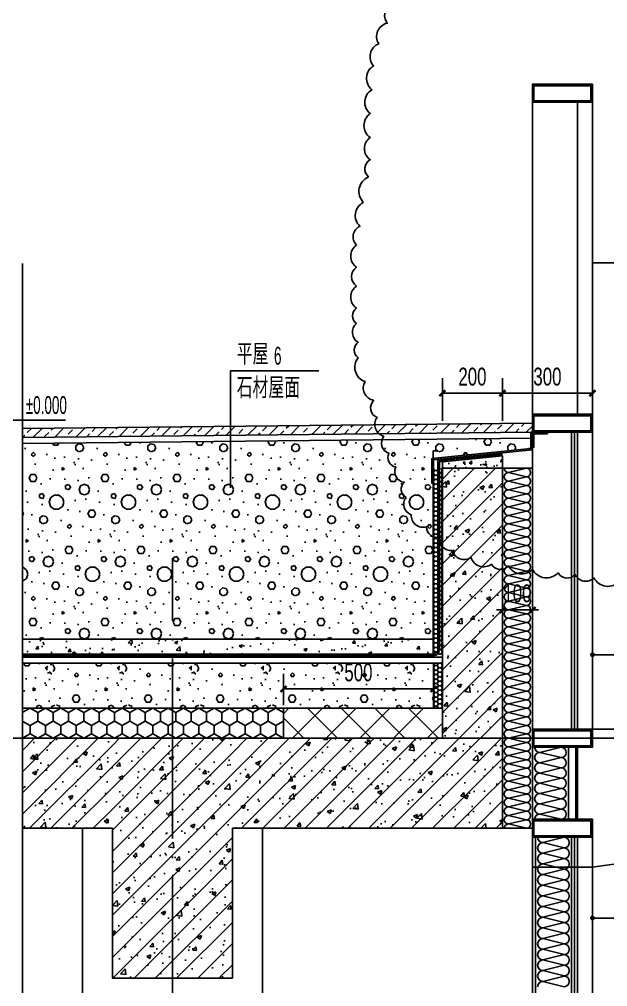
# Model space of a CAD drawing. Extents: x 57342 to 87103, y 19822 to 43940.
# Drawn here: x 83312 to 85273, y 28654 to 31878 of the extents above; entities that cross this region are included whole.
import ezdxf

# ---------------------------------------------------------------- set-up
doc = ezdxf.new("R2010")
doc.units = 0
doc.header["$LTSCALE"] = 1000
doc.header["$MEASUREMENT"] = 0
doc.linetypes.add('DOTE', pattern=[2.42, 2, -0.2, 0.02, -0.2])
for name, color, linetype in [('01-标注_尺寸', 124, 'Continuous'), ('01-标注_标高', 200, 'Continuous'), ('01-标注_符号', 200, 'Continuous'), ('02-TEXT_标注', 130, 'Continuous'), ('05-填充_天正', 26, 'Continuous'), ('A-C_窗', 140, 'Continuous'), ('A-D-玻璃剖线', 130, 'Continuous'), ('A-D_龙骨', 152, 'Continuous'), ('A-O_屋面', 201, 'Continuous'), ('A-O_防水层', 222, 'Continuous'), ('A-SUR_保温', 222, 'Continuous'), ('A-SUR_面层', 191, 'Continuous'), ('A-TECH_结构', 21, 'Continuous'), ('A-金属背板', 30, 'Continuous'), ('A_AXIS-轴线', 36, 'DOTE'), ('A_STR-砼墙', 51, 'Continuous'), ('A_STR-砼柱', 51, 'Continuous'), ('D_铝板', 181, 'Continuous')]:
    doc.layers.add(name, color=color, linetype=linetype)
doc.layers.add('04-不打印_辅助线', color=165, linetype='Continuous', plot=False)
doc.layers.add('DIM_MODI', color=6, linetype='Continuous', plot=False)
doc.styles.add('_TCH_DIM', font='ros.shx', dxfattribs={"width": 0.8, "bigfont": 'jd.shx'})
doc.styles.add('_TCH_DIM_T3', font='ros.shx', dxfattribs={"width": 0.705882, "bigfont": 'jd.shx'})
doc.dimstyles.new('_TCH_ARCH&&20', dxfattribs={"dimtxt": 59.5, "dimasz": 20, "dimexe": 50, "dimexo": 60, "dimgap": 25.25, "dimtad": 1, "dimdec": 0, "dimzin": 0, "dimdsep": 46, "dimtxsty": '_TCH_DIM_T3', "dimblk": 'ARCHTICK', "dimcen": 0.09, "dimclrt": 7, "dimazin": 2, "dimtfac": 1, "dimtdec": 0, "dimtix": 1, "dimtmove": 2, "dimatfit": 3, "dimfxl": 0, "dimtolj": 1, "dimtzin": 0, "dimarcsym": 0})
pattern_1 = [(45, (0, 0), (-35.35534, 35.35534), []), (50, (0, 0), (143.45204, -12.55043), [15, -165]), (355, (0, 0), (-27.75027, 150.43843), [12, -132]), (100.4514, (11.95, -1.05), (115.70188, 137.8879), [12.74804, -140.22842]), (46.1842, (0, 40), (213.4482, -33.1038), [22.5, -247.5]), (96.6356, (17.79, 37.24), (186.93254, 194.82357), [19.12206, -210.3426]), (351.1842, (0, 40), (186.9324, 194.8237), [18, -198]), (21, (20, 30), (119.38141, -80.52378), [15, -165]), (326, (20, 30), (48.66307, 145.03), [12, -132]), (71.4514, (29.95, 23.29), (168.04453, 64.5061), [12.74804, -140.22842]), (37.5, (0, 0), (2.43197, 66.57877), [0, -130.4, 0, -134, 0, -132.5]), (7.5, (0, 0), (52.61391, 78.88234), [0, -76.4, 0, -127.4, 0, -50.5]), (327.5, (-44.6, 0), (106.764487, -4.510974), [0, -50, 0, -156, 0, -207]), (317.5, (-64.6, 0), (116.63723, 20.021), [0, -65, 0, -103.6, 0, -147])]

# ---------------------------------------------------------------- blocks, each defined once
blk = doc.blocks.new('kyuhtr')
for points in [[(0, -30), (200, -30), (200, 30), (0, 30)], [(5, -25), (195, -25), (195, 25), (5, 25)]]:
    blk.add_lwpolyline(points, close=True)
blk = doc.blocks.new('$LinePat$聚苯板')
at = {"color": 0}
for p, q in [((14.8, -8.6), (0, 0)), ((29.7, 0), (14.8, -8.6)), ((14.8, -8.6), (14.8, -25.7)), ((14.8, -25.7), (0, -34.3)), ((0, -34.3), (0, -51.4)), ((29.7, -34.3), (14.8, -25.7)), ((0, -51.4), (14.8, -60)), ((14.8, -60), (29.7, -51.4))]:
    blk.add_line(p, q, dxfattribs=at)
blk = doc.blocks.new('*U41')
at = {"layer": 'A-SUR_保温', "color": 26}
blk.add_lwpolyline([(0, 0), (30, 0), (30, 150), (0, 150), (0, 0)], dxfattribs=at)
at = {"layer": 'A-SUR_保温', "color": 26, "xscale": -0.505156626798275, "yscale": 0.5, "zscale": 0.5, "rotation": 269.9999988198052}
for p in [(30, 135), (30, 120), (30, 105), (30, 90), (30, 75), (30, 60), (30, 45), (30, 30), (30, 15), (30, 0)]:
    blk.add_blockref('$LinePat$聚苯板', p, dxfattribs=at)
blk = doc.blocks.new('$LinePat$岩棉板')
at = {"color": 0}
for p, q in [((0, -17), (12, -67)), ((12, -67), (24, -17))]:
    blk.add_line(p, q, dxfattribs=at)
for centre, start, end in [((12, -17), 0, 180), ((0, -67), 270, 0), ((24, -67), 180, 270)]:
    blk.add_arc(centre, 12, start, end, dxfattribs=at)
at = {"layer": 'Defpoints'}
blk.add_point((0, 0.1), dxfattribs=at)
at = {"layer": 'Defpoints', "color": 0}
blk.add_point((24, -84), dxfattribs=at)
blk = doc.blocks.new('*U26')
blk.add_lwpolyline([(0, 100), (1200, 100), (1200, 0), (0, 0)], close=True)
at = {"color": 8, "xscale": -1.190476189568822, "yscale": 1.188379012465143, "zscale": 1.188379012465143}
for p in [(28.6, 100), (57.1, 100), (85.7, 100), (114.3, 100), (142.9, 100), (171.4, 100), (200, 100), (228.6, 100), (257.1, 100), (285.7, 100), (314.3, 100), (342.9, 100), (371.4, 100), (400, 100), (428.6, 100), (457.1, 100), (485.7, 100), (514.3, 100), (542.9, 100), (571.4, 100), (600, 100), (628.6, 100), (657.1, 100), (685.7, 100), (714.3, 100), (742.9, 100), (771.4, 100), (800, 100), (828.6, 100), (857.1, 100), (885.7, 100), (914.3, 100), (942.9, 100), (971.4, 100), (1000, 100), (1028.6, 100), (1057.1, 100), (1085.7, 100), (1114.3, 100), (1142.9, 100), (1171.4, 100), (1200, 100)]:
    blk.add_blockref('$LinePat$岩棉板', p, dxfattribs=at)
blk = doc.blocks.new('_ArchTick')
at = {"color": 0, "linetype": 'ByBlock', "const_width": 0.4}
blk.add_lwpolyline([(-0.5, -0.5), (0.5, 0.5)], dxfattribs=at)
blk = doc.blocks.new('*D181')
at = {"layer": '01-标注_尺寸', "color": 0, "lineweight": -2, "transparency": 16777216}
for p, q in [((84722.2, 30539.9), (84722.2, 30681.7)), ((84922.2, 30539.9), (84922.2, 30681.7)), ((84722.2, 30631.7), (84922.2, 30631.7))]:
    blk.add_line(p, q, dxfattribs=at)
at = {"layer": 'Defpoints', "color": 0, "transparency": 16777216}
for p in [(84922.2, 30631.7), (84722.2, 30479.9), (84922.2, 30479.9)]:
    blk.add_point(p, dxfattribs=at)
at = {"layer": '01-标注_尺寸', "color": 0, "lineweight": -2, "transparency": 16777216, "xscale": 20, "yscale": 20, "zscale": 20, "rotation": 180}
blk.add_blockref('_ArchTick', (84722.2, 30631.7), dxfattribs=at)
at = {"layer": '01-标注_尺寸', "color": 0, "lineweight": -2, "transparency": 16777216, "xscale": 20, "yscale": 20, "zscale": 20}
blk.add_blockref('_ArchTick', (84922.2, 30631.7), dxfattribs=at)
at = {"layer": '01-标注_尺寸', "color": 7, "transparency": 16777216, "insert": (84822.2, 30686.7), "char_height": 59.5, "attachment_point": 5, "style": '_TCH_DIM_T3'}
blk.add_mtext('\\A1;200', dxfattribs=at)
blk = doc.blocks.new('*D182')
at = {"layer": '01-标注_尺寸', "color": 0, "lineweight": -2, "transparency": 16777216}
for p, q in [((84922.2, 30539.9), (84922.2, 30681.7)), ((85222.2, 30539.9), (85222.2, 30681.7)), ((84922.2, 30631.7), (85222.2, 30631.7))]:
    blk.add_line(p, q, dxfattribs=at)
at = {"layer": 'Defpoints', "color": 0, "transparency": 16777216}
for p in [(85222.2, 30631.7), (84922.2, 30479.9), (85222.2, 30479.9)]:
    blk.add_point(p, dxfattribs=at)
at = {"layer": '01-标注_尺寸', "color": 0, "lineweight": -2, "transparency": 16777216, "xscale": 20, "yscale": 20, "zscale": 20, "rotation": 180}
blk.add_blockref('_ArchTick', (84922.2, 30631.7), dxfattribs=at)
at = {"layer": '01-标注_尺寸', "color": 0, "lineweight": -2, "transparency": 16777216, "xscale": 20, "yscale": 20, "zscale": 20}
blk.add_blockref('_ArchTick', (85222.2, 30631.7), dxfattribs=at)
at = {"layer": '01-标注_尺寸', "color": 7, "transparency": 16777216, "insert": (85072.2, 30686.7), "char_height": 59.5, "attachment_point": 5, "style": '_TCH_DIM_T3'}
blk.add_mtext('\\A1;300', dxfattribs=at)
blk = doc.blocks.new('$LinePat$防水层2')
at = {"color": 0}
blk.add_line((0, 0), (600, 0), dxfattribs=at)
blk.add_solid([(150, 0), (450, 0), (150, -100), (450, -100)], dxfattribs=at)
blk = doc.blocks.new('*D244')
at = {"layer": '01-标注_尺寸', "color": 0, "lineweight": -2, "transparency": 16777216}
for p, q in [((84192.2, 29591.6), (84192.2, 29695.9)), ((84692.2, 29591.6), (84692.2, 29695.9)), ((84192.2, 29645.9), (84692.2, 29645.9))]:
    blk.add_line(p, q, dxfattribs=at)
at = {"layer": 'Defpoints', "color": 0, "transparency": 16777216}
for p in [(84692.2, 29645.9), (84192.2, 29531.6), (84692.2, 29531.6)]:
    blk.add_point(p, dxfattribs=at)
at = {"layer": '01-标注_尺寸', "color": 0, "lineweight": -2, "transparency": 16777216, "xscale": 20, "yscale": 20, "zscale": 20}
for p, rotation in [((84192.2, 29645.9), 180.000847600343), ((84692.2, 29645.9), 0.0008476003429684979)]:
    blk.add_blockref('_ArchTick', p, dxfattribs=dict(at, rotation=rotation))
at = {"layer": '01-标注_尺寸', "color": 7, "transparency": 16777216, "insert": (84442.2, 29700.9), "char_height": 59.5, "attachment_point": 5, "rotation": 0.0008, "style": '_TCH_DIM_T3'}
blk.add_mtext('\\A1;500', dxfattribs=at)
blk = doc.blocks.new('*D250')
at = {"layer": '01-标注_尺寸', "color": 0, "lineweight": -2, "transparency": 16777216}
for p, q in [((84922.2, 29841.6), (84922.2, 29959.3)), ((85022.2, 29841.6), (85022.2, 29959.3)), ((84922.2, 29909.3), (84902.2, 29909.3)), ((84922.2, 29909.3), (85022.2, 29909.3)), ((85022.2, 29909.3), (85042.2, 29909.3))]:
    blk.add_line(p, q, dxfattribs=at)
at = {"layer": 'Defpoints', "color": 0, "transparency": 16777216}
for p in [(85022.2, 29909.3), (84922.2, 29781.6), (85022.2, 29781.6)]:
    blk.add_point(p, dxfattribs=at)
at = {"layer": '01-标注_尺寸', "color": 0, "lineweight": -2, "transparency": 16777216, "xscale": 20, "yscale": 20, "zscale": 20}
blk.add_blockref('_ArchTick', (84922.2, 29909.3), dxfattribs=at)
at = {"layer": '01-标注_尺寸', "color": 0, "lineweight": -2, "transparency": 16777216, "xscale": 20, "yscale": 20, "zscale": 20, "rotation": 180}
blk.add_blockref('_ArchTick', (85022.2, 29909.3), dxfattribs=at)
at = {"layer": '01-标注_尺寸', "color": 7, "transparency": 16777216, "insert": (84972.2, 29964.3), "char_height": 59.5, "attachment_point": 5, "style": '_TCH_DIM_T3'}
blk.add_mtext('\\A1;100', dxfattribs=at)

msp = doc.modelspace()

# ---------------------------------------------------------------- hatches: boundary and pattern name
h = msp.add_hatch(color=8)
h.dxf.hatch_style = 1
h.paths.add_polyline_path([(84692, 30331.6), (84692, 30409.6), (85022.2, 30442.6), (85022.2, 30501.6), (85017.2, 30501.6), (85017.2, 30447.1), (84687, 30414.1), (84687, 30331.6)])
at = {"transparency": 33554641}
h = msp.add_hatch(dxfattribs=at)
h.set_pattern_fill('ANSI37', color=26, scale=50)
h.set_pattern_definition([(45, (75429.57, 12381.57), (-56.1266, 56.1266), []), (135, (75429.57, 12381.57), (-56.1266, -56.1266), [])])
h.paths.add_polyline_path([(84722.2, 29481.6), (84192.2, 29481.6), (84192.2, 29581.6), (84722.2, 29581.6)])
at = {"layer": '05-填充_天正'}
h = msp.add_hatch(dxfattribs=at)
h.set_pattern_fill('天然石材', color=256, scale=10)
h.set_pattern_definition([(45, (0, 17.95), (-35.355353, 35.355353), []), (45, (17.387, 0), (-35.355353, 35.355353), [19.73685, -11.2782])])
h.paths.add_polyline_path([(83222.2, 30466.6), (82172.2, 30466.6), (82172.2, 30436.6), (83222.2, 30436.6)])
h.paths.add_polyline_path([(85022.2, 30501.6), (85022.2, 30531.6), (83322.2, 30514.6), (83322.2, 30484.6)])
h = msp.add_hatch(dxfattribs=at)
h.set_pattern_fill('钢筋混凝土', color=256, scale=20, style=0)
h.set_pattern_definition(pattern_1)
h.paths.add_polyline_path([(84722.2, 30381.6), (84722.2, 29481.6), (84922.2, 29181.6), (84922.2, 30381.6)])
h = msp.add_hatch(dxfattribs=at)
h.set_pattern_fill('钢筋混凝土', color=256, scale=20, style=0)
h.set_pattern_definition(pattern_1)
h.paths.add_polyline_path([(83622.2, 29181.6), (83622.2, 29481.6), (83322.2, 29481.6), (83322.2, 29181.6)])
h = msp.add_hatch(dxfattribs=at)
h.set_pattern_fill('钢筋混凝土', color=256, scale=20, style=0)
h.set_pattern_definition(pattern_1)
h.paths.add_polyline_path([(83622.2, 29481.6), (83622.2, 28681.6), (84022.2, 28681.6), (84022.2, 29481.6)])
h = msp.add_hatch(dxfattribs=at)
h.set_pattern_fill('钢筋混凝土', color=256, scale=20, style=0)
h.set_pattern_definition(pattern_1)
h.paths.add_polyline_path([(84022.2, 29481.6), (84022.2, 29181.6), (84922.2, 29181.6), (84722.2, 29481.6)])
at = {"layer": 'A-SUR_保温'}
h = msp.add_hatch(dxfattribs=at)
h.set_pattern_fill('加气混凝土', color=26, scale=20)
h.set_pattern_definition([(0, (-1029.2, 926.8), (120, 240), [0, -240]), (0, (-1169.6, 894.4), (120, 240), [0, -240]), (0, (-1091.6, 892), (120, 240), [0, -240]), (0, (-1006.4, 962.8), (120, 240), [0, -240]), (0, (-1106, 880), (120, 240), [0, -240]), (0, (-982.4, 1114), (120, 240), [0, -240]), (0, (-1055.6, 1094.8), (120, 240), [0, -240]), (0, (-1017.2, 1064.8), (120, 240), [0, -240]), (0, (-1212.8, 1060), (120, 240), [0, -240]), (0, (-1095.2, 1049.2), (120, 240), [0, -240]), (0, (-1140.8, 988), (120, 240), [0, -240]), (0, (-1138.4, 898), (120, 240), [0, -240]), (0, (-1048.4, 888.4), (120, 240), [0, -240]), (0, (-982.4, 994), (120, 240), [0, -240]), (0, (-1206.8, 956.8), (120, 240), [0, -240]), (0, (-1186.4, 997.6), (120, 240), [0, -240]), (0, (-1092.8, 980.8), (120, 240), [0, -240]), (0, (-1126.4, 946), (120, 240), [0, -240]), (0, (-1145.6, 1025.2), (120, 240), [0, -240]), (0, (-1115.6, 1115.2), (120, 240), [0, -240]), (0, (-1197.2, 906.4), (120, 240), [0, -240]), (0, (-1065.2, 1066), (120, 240), [0, -240]), (0, (-1176.8, 1069.6), (120, 240), [0, -240]), (0, (-1196, 1100.8), (120, 240), [0, -240]), (130.601294, (-997.143, 1038.857), (-599.9999934, 720.0000031), [10.5366, -4414.8444]), (18.43495, (-1014.286, 1043.43), (599.999998, 239.999998), [10.8421, -1507.05116]), (90, (-1014.29, 1033.14), (120, 240), [10.2857, -469.71426]), (161.56505, (-1004, 1029.714), (-600.000003, 239.999982), [10.8421, -1507.05116]), (53.1301, (-1004, 1029.714), (120, 240), [11.4286, -1188.5714]), (135, (-994.86, 907.43), (-120.000015, 239.99998), [9.69746, -669.12504]), (45, (-1008.57, 907.43), (120, 240), [9.69746, -669.12504]), (135, (-1001.714, 900.57), (-120.000015, 239.99998), [9.69746, -669.12504]), (45, (-1001.714, 900.57), (120, 240), [9.69746, -669.12504]), (116.56505, (-1110.29, 1068.57), (-2e-05, 480), [12.7775, -255.5506]), (180, (-1116, 1080), (-120, 240), [13.7143, -226.2857]), (63.43495, (-1135.43, 1068.57), (1e-06, 480), [12.7775, -255.5506]), (116.56505, (-1129.71, 1057.14), (-2e-05, 480), [12.7775, -255.5506]), (0, (-1129.71, 1057.14), (120, 240), [13.7143, -226.2857]), (63.43495, (-1116, 1057.14), (1e-06, 480), [12.7775, -255.5506]), (107.102728, (-1020, 987.429), (-359.9999862, 1200.0000019), [15.54454, -6513.161]), (143.972626, (-1024.571, 1002.286), (-2279.999971, 1679.999998), [15.54454, -3248.808]), (180, (-1037.14, 1011.43), (-120, 240), [14.85714, -225.14284]), (36.027373, (-1064.571, 1002.286), (2279.999983, 1679.999982), [15.54454, -3248.808]), (71.56505, (-1069.143, 988.57), (360.000002, 1199.999998), [14.4561, -1503.4371]), (107.102728, (-1064.571, 973.714), (-359.9999862, 1200.0000019), [15.54454, -6513.161]), (143.972626, (-1052, 964.571), (-2279.999971, 1679.999998), [15.54454, -3248.808]), (0, (-1052, 964.57), (120, 240), [14.85714, -225.14284]), (36.027373, (-1037.143, 964.571), (2279.999983, 1679.999982), [15.54454, -3248.808]), (71.56505, (-1024.57, 973.714), (360.000002, 1199.999998), [14.4561, -1503.4371]), (150.255118, (-1017.714, 1099.43), (-360.000001, 239.999997), [9.214, -1925.72784]), (90, (-1025.71, 1094.86), (120, 240), [9.14286, -470.8571]), (29.74488, (-1025.714, 1094.857), (360, 239.999999), [9.214, -1925.72784]), (116.56505, (-1073.71, 929.14), (-2e-05, 480), [12.7775, -255.5506]), (168.690067, (-1079.429, 940.571), (-1080.000001, 239.999994), [11.6549, -2435.8742]), (41.185925, (-1100, 934.857), (2999.9999818, 2639.9999769), [12.14874, -5090.3208]), (90, (-1100, 923.43), (120, 240), [11.4286, -468.5714]), (138.814074, (-1090.857, 915.429), (-2999.9999467, 2640.0000168), [12.14874, -5090.3208]), (16.699244, (-1090.857, 915.429), (3959.9999702, 1199.9999874), [11.9318, -4999.415]), (60.945396, (-1079.429, 918.857), (119.9999997, 239.9999979), [11.76643, -4930.1358]), (109.983106, (-1174.286, 1029.714), (-600.0000023, 1679.9999956), [13.3768, -5604.879]), (155.556045, (-1178.857, 1042.286), (-1560.000006, 719.999985), [13.8092, -5786.0526]), (24.443955, (-1204, 1042.286), (1560.0000008, 719.9999965), [13.8092, -5786.0526]), (70.016893, (-1208.571, 1029.714), (600.0000018, 1679.9999958), [13.3768, -5604.879]), (109.983106, (-1204, 1017.143), (-600.0000023, 1679.9999956), [13.3768, -5604.879]), (160.016893, (-1191.429, 1012.571), (-600.0000004, 239.999989), [13.3768, -2795.751]), (19.983107, (-1191.429, 1012.571), (599.9999967, 239.9999996), [13.3768, -2795.751]), (70.016893, (-1178.857, 1017.143), (600.0000018, 1679.9999958), [13.3768, -5604.879]), (122.005383, (-1085.143, 1008), (-120.000016, 239.999988), [10.7817, -2253.3736]), (18.43495, (-1101.143, 1013.714), (599.999998, 239.999998), [10.8421, -1507.05116]), (90, (-1101.14, 1003.43), (120, 240), [10.2857, -469.71426]), (161.56505, (-1090.857, 1000), (-600.000003, 239.999982), [10.8421, -1507.05116]), (54.462322, (-1090.857, 1000), (839.9999988, 1199.9999982), [9.8312, -4119.2846]), (116.56505, (-1154.86, 949.71), (-2e-05, 480), [12.7775, -255.5506]), (180, (-1160.57, 961.14), (-120, 240), [12.5714, -227.42856]), (59.036243, (-1180, 949.714), (120.0000004, 239.999999), [13.3279, -2785.5288]), (120.963756, (-1173.143, 938.286), (-120.0000164, 239.999989), [13.3279, -2785.5288]), (0, (-1173.14, 938.29), (120, 240), [12.5714, -227.42856]), (63.43495, (-1160.57, 938.29), (1e-06, 480), [12.7775, -255.5506])])
h.paths.add_polyline_path([(83322.2, 30464.6), (83322.2, 29811.6), (84691.9, 29811.6), (84691.9, 30331.6), (84687, 30331.6), (84687, 30414.1), (85017.2, 30447.1), (85017.2, 30481.5)])
h = msp.add_hatch(dxfattribs=at)
h.set_pattern_fill('混凝土', color=26, scale=10)
h.set_pattern_definition([(50, (0, 0), (71.72602, -6.275213), [7.5, -82.5]), (355, (0, 0), (-13.875133, 75.219213), [6, -66]), (100.4514, (5.98, -0.52), (57.85094, 68.943954), [6.37402, -70.11421]), (46.1842, (0, 20), (106.724105, -16.5519), [11.25, -123.75]), (96.6356, (8.89, 18.62), (93.46627, 97.41179), [9.56103, -105.1713]), (351.1842, (0, 20), (93.4662, 97.41186), [9, -99]), (21, (10, 15), (59.690705, -40.26189), [7.5, -82.5]), (326, (10, 15), (24.331533, 72.515005), [6, -66]), (71.4514, (14.974, 11.645), (84.022263, 32.25305), [6.37402, -70.11421]), (37.5, (0, 0), (1.2159855, 33.2893854), [0, -65.2, 0, -67, 0, -66.25]), (7.5, (0, 0), (26.306954, 39.441171), [0, -38.2, 0, -63.7, 0, -25.25]), (327.5, (-22.3, 0), (53.382244, -2.255487), [0, -25, 0, -78, 0, -103.5]), (317.5, (-32.3, 0), (58.318617, 10.010498), [0, -32.5, 0, -51.8, 0, -73.5])])
h.paths.add_polyline_path([(84922.2, 30422.6), (84722.2, 30402.6), (84722.2, 30381.6), (84922.2, 30381.6)])
h = msp.add_hatch(dxfattribs=at)
h.set_pattern_fill('混凝土', color=26, scale=15)
h.set_pattern_definition([(50, (-18754.97, 431904.66), (107.589027, -9.41282), [11.25, -123.75]), (355, (-18754.97, 431904.66), (-20.8127, 112.82882), [9, -99]), (100.4514, (-18746.01, 431903.88), (86.776407, 103.415931), [9.561029, -105.171317]), (46.1842, (-18754.97, 431934.66), (160.086157, -24.827852), [16.875, -185.625]), (96.6356, (-18741.63, 431932.59), (140.199406, 146.11768), [14.34154, -157.75695]), (351.1842, (-18754.97, 431934.66), (140.19929, 146.11779), [13.5, -148.5]), (21, (-18739.97, 431927.16), (89.536058, -60.392834), [11.25, -123.75]), (326, (-18739.97, 431927.16), (36.4973, 108.772507), [9, -99]), (71.4514, (-18732.51, 431922.13), (126.033394, 48.379575), [9.561029, -105.171317]), (37.5, (-18754.973, 431904.66), (1.8239783, 49.934078), [0, -97.8, 0, -100.5, 0, -99.375]), (7.5, (-18754.973, 431904.66), (39.4604306, 59.161757), [0, -57.3, 0, -95.55, 0, -37.875]), (327.5, (-18788.423, 431904.66), (80.0733654, -3.3832308), [0, -37.5, 0, -117, 0, -155.25]), (317.5, (-18803.42, 431904.66), (87.477925, 15.015747), [0, -48.75, 0, -77.7, 0, -110.25])])
h.paths.add_polyline_path([(83322.2, 29811.6), (83322.2, 29761.7), (84686.9, 29762.1), (84691.9, 29762.6), (84691.9, 29811.6)])
h = msp.add_hatch(dxfattribs=at)
h.set_pattern_fill('加气混凝土', color=26, scale=20)
h.set_pattern_definition([(0, (101474.56, 427631.46), (120, 240), [0, -240]), (0, (101334.16, 427599.06), (120, 240), [0, -240]), (0, (101412.16, 427596.66), (120, 240), [0, -240]), (0, (101497.36, 427667.46), (120, 240), [0, -240]), (0, (101397.76, 427584.66), (120, 240), [0, -240]), (0, (101521.36, 427818.66), (120, 240), [0, -240]), (0, (101448.16, 427799.46), (120, 240), [0, -240]), (0, (101486.56, 427769.46), (120, 240), [0, -240]), (0, (101290.96, 427764.66), (120, 240), [0, -240]), (0, (101408.56, 427753.86), (120, 240), [0, -240]), (0, (101362.96, 427692.66), (120, 240), [0, -240]), (0, (101365.36, 427602.66), (120, 240), [0, -240]), (0, (101455.36, 427593.06), (120, 240), [0, -240]), (0, (101521.36, 427698.66), (120, 240), [0, -240]), (0, (101296.96, 427661.46), (120, 240), [0, -240]), (0, (101317.36, 427702.26), (120, 240), [0, -240]), (0, (101410.96, 427685.46), (120, 240), [0, -240]), (0, (101377.36, 427650.66), (120, 240), [0, -240]), (0, (101358.16, 427729.86), (120, 240), [0, -240]), (0, (101388.16, 427819.86), (120, 240), [0, -240]), (0, (101306.56, 427611.06), (120, 240), [0, -240]), (0, (101438.56, 427770.66), (120, 240), [0, -240]), (0, (101326.96, 427774.26), (120, 240), [0, -240]), (0, (101307.76, 427805.46), (120, 240), [0, -240]), (130.601294, (101506.62, 427743.517), (-599.99999337, 720.00000315), [10.53662, -4414.8444]), (18.434949, (101489.477, 427748.09), (599.9999978, 239.9999982), [10.8421, -1507.05116]), (90, (101489.48, 427737.8), (120, 240), [10.28571, -469.71426]), (161.565051, (101499.762, 427734.374), (-600.000003, 239.999982), [10.8421, -1507.05116]), (53.130102, (101499.762, 427734.374), (120, 240), [11.42857, -1188.5714]), (135, (101508.905, 427612.09), (-120.000015, 239.999984), [9.69746, -669.12504]), (45, (101495.19, 427612.09), (120, 239.999999), [9.69746, -669.12504]), (135, (101502.05, 427605.23), (-120.000015, 239.999984), [9.69746, -669.12504]), (45, (101502.05, 427605.23), (120, 239.999999), [9.69746, -669.12504]), (116.56505, (101393.48, 427773.23), (-2e-05, 479.99999), [12.77753, -255.5506]), (180, (101387.76, 427784.66), (-120, 240), [13.71429, -226.2857]), (63.43495, (101368.33, 427773.23), (1e-06, 480), [12.77753, -255.5506]), (116.56505, (101374.05, 427761.8), (-2e-05, 479.99999), [12.77753, -255.5506]), (0, (101374.05, 427761.8), (120, 240), [13.71429, -226.2857]), (63.43495, (101387.76, 427761.8), (1e-06, 480), [12.77753, -255.5506]), (107.102728, (101483.762, 427692.088), (-359.99998624, 1200.00000194), [15.54454, -6513.161]), (143.972626, (101479.191, 427706.945), (-2279.9999711, 1679.9999981), [15.54454, -3248.808]), (180, (101466.62, 427716.1), (-120, 240), [14.85714, -225.14284]), (36.0273733, (101439.191, 427706.945), (2279.99998315, 1679.9999819), [15.54454, -3248.808]), (71.565051, (101434.62, 427693.23), (360.000002, 1199.999998), [14.45613, -1503.43712]), (107.102728, (101439.191, 427678.374), (-359.99998624, 1200.00000194), [15.54454, -6513.161]), (143.972626, (101451.762, 427669.231), (-2279.9999711, 1679.9999981), [15.54454, -3248.808]), (0, (101451.76, 427669.23), (120, 240), [14.85714, -225.14284]), (36.0273733, (101466.62, 427669.231), (2279.99998315, 1679.9999819), [15.54454, -3248.808]), (71.565051, (101479.19, 427678.374), (360.000002, 1199.999998), [14.45613, -1503.43712]), (150.255118, (101486.048, 427804.088), (-360.0000009, 239.999997), [9.21401, -1925.72784]), (90, (101478.05, 427799.52), (120, 240), [9.14286, -470.8571]), (29.744881, (101478.048, 427799.517), (360.0000002, 239.9999989), [9.21401, -1925.72784]), (116.56505, (101430.05, 427633.8), (-2e-05, 479.99999), [12.77753, -255.5506]), (168.690067, (101424.334, 427645.231), (-1080.0000008, 239.999994), [11.6549, -2435.8742]), (41.185925, (101403.762, 427639.517), (2999.99998182, 2639.9999769), [12.14874, -5090.3208]), (90, (101403.76, 427628.09), (120, 240), [11.42857, -468.5714]), (138.814074, (101412.905, 427620.088), (-2999.99994668, 2640.0000168), [12.14874, -5090.3208]), (16.6992442, (101412.905, 427620.088), (3959.9999702, 1199.99998743), [11.93178, -4999.415]), (60.945396, (101424.334, 427623.517), (119.99999968, 239.99999788), [11.76643, -4930.1358]), (109.983106, (101329.477, 427734.374), (-600.00000226, 1679.99999555), [13.3768, -5604.879]), (155.556045, (101324.905, 427746.945), (-1560.00000595, 719.99998504), [13.8092, -5786.0526]), (24.4439547, (101299.762, 427746.945), (1560.00000078, 719.99999654), [13.8092, -5786.0526]), (70.0168934, (101295.191, 427734.374), (600.0000018, 1679.99999583), [13.3768, -5604.879]), (109.983106, (101299.762, 427721.803), (-600.00000226, 1679.99999555), [13.3768, -5604.879]), (160.016893, (101312.334, 427717.231), (-600.0000004, 239.9999891), [13.3768, -2795.751]), (19.9831065, (101312.334, 427717.231), (599.9999967, 239.9999996), [13.3768, -2795.751]), (70.0168934, (101324.905, 427721.803), (600.0000018, 1679.99999583), [13.3768, -5604.879]), (122.005383, (101418.62, 427712.66), (-120.0000161, 239.9999877), [10.78169, -2253.3736]), (18.434949, (101402.62, 427718.374), (599.9999978, 239.9999982), [10.8421, -1507.05116]), (90, (101402.62, 427708.09), (120, 240), [10.28571, -469.71426]), (161.565051, (101412.905, 427704.66), (-600.000003, 239.999982), [10.8421, -1507.05116]), (54.462322, (101412.905, 427704.66), (839.9999988, 1199.9999982), [9.83123, -4119.2846]), (116.56505, (101348.9, 427654.37), (-2e-05, 479.99999), [12.77753, -255.5506]), (180, (101343.2, 427665.8), (-120, 240), [12.57143, -227.42856]), (59.0362434, (101323.762, 427654.374), (120.0000004, 239.9999988), [13.32789, -2785.5288]), (120.963756, (101330.62, 427642.945), (-120.0000164, 239.999989), [13.32789, -2785.5288]), (0, (101330.62, 427642.95), (120, 240), [12.57143, -227.42856]), (63.43495, (101343.2, 427642.95), (1e-06, 480), [12.77753, -255.5506])])
h.paths.add_polyline_path([(83322.2, 29731.6), (83322.2, 29581.6), (84692.2, 29581.6), (84692.1, 29731.6)])

# ---------------------------------------------------------------- linework, layer by layer
at = {"color": 26}
msp.add_lwpolyline([(84722.2, 29481.6), (84192.2, 29481.6), (84192.2, 29581.6), (84722.2, 29581.6)], close=True, dxfattribs=at)
at = {"layer": '01-标注_标高'}
msp.add_line((83153.1, 30541.6), (83466.1, 30541.6), dxfattribs=at)
at = {"layer": '01-标注_符号'}
for p, q in [((85222.2, 31066.6), (85341.6, 31066.6)), ((84015.7, 30316.2), (84015.7, 30706)), ((84015.7, 30706), (84310.5, 30706)), ((85222.2, 29760.1), (85418.3, 29760.1)), ((85222.2, 28882.6), (85418.3, 28882.6))]:
    msp.add_line(p, q, dxfattribs=at)
msp.add_lwpolyline([(83322.2, 24701.6), (83322.2, 27860.4), (83280.2, 27875.7), (83364.2, 27890.5), (83322.2, 27905.4), (83322.2, 31064.2)], dxfattribs=at)
at = {"layer": '01-标注_符号', "const_width": 8}
for points in [[(85218.2, 29760.1, 1), (85226.2, 29760.1, 1)], [(85218.2, 28882.6, 1), (85226.2, 28882.6, 1)]]:
    msp.add_lwpolyline(points, format="xyb", close=True, dxfattribs=at)
at = {"layer": '04-不打印_辅助线'}
for points in [[(81422.2, 29481.6), (84122.2, 29481.6)], [(84222.2, 29481.6), (86874.7, 29481.6)]]:
    msp.add_lwpolyline(points, dxfattribs=at)
at = {"layer": 'A-C_窗'}
msp.add_line((85172.2, 30561.6), (85172.2, 31601.6), dxfattribs=at)
for points in [[(85022.2, 31601.6), (85022.2, 28511.6)], [(85222.2, 31601.6), (85222.2, 30561.6)]]:
    msp.add_lwpolyline(points, dxfattribs=at)
msp.add_lwpolyline([(85072.2, 30501.6), (85022.2, 30501.6), (85022.2, 30451.6), (85027.2, 30451.6), (85027.2, 30496.6), (85072.2, 30496.6)], close=True, dxfattribs=at)
at = {"layer": 'A-D-玻璃剖线'}
for points in [[(85222.2, 30501.6), (85172.2, 30501.6), (85172.2, 29511.6), (85222.2, 29511.6)], [(85222.2, 29151.6), (85172.2, 29151.6), (85172.2, 28511.6), (85222.2, 28511.6)]]:
    msp.add_lwpolyline(points, close=True, dxfattribs=at)
at = {"layer": 'A-D_龙骨'}
for points in [[(85217.2, 29511.6), (85217.2, 29456.6), (85167.2, 29456.6), (85167.2, 29206.6), (85217.2, 29206.6), (85217.2, 29151.6)], [(85222.2, 29511.6), (85222.2, 29451.6), (85172.2, 29451.6), (85172.2, 29211.6), (85222.2, 29211.6), (85222.2, 29151.6)]]:
    msp.add_lwpolyline(points, dxfattribs=at)
at = {"layer": 'A-O_屋面'}
for p, q in [((84691.9, 29811.6), (83322.2, 29811.6)), ((83322.2, 29811.6), (84691.9, 29811.6)), ((83322.2, 29731.6), (84722.2, 29731.6)), ((84722.2, 29581.6), (83322.2, 29581.6))]:
    msp.add_line(p, q, dxfattribs=at)
msp.add_lwpolyline([(83322.2, 30514.6), (83322.2, 30484.6), (85022.2, 30501.6), (85022.2, 30531.6)], close=True, dxfattribs=at)
msp.add_lwpolyline([(85022.2, 30481.6), (83322.2, 30464.6)], dxfattribs=at)
at = {"layer": 'A-O_防水层'}
msp.add_line((83322.2, 29751.6), (84722.2, 29751.6), dxfattribs=at)
for points in [[(83322.2, 29761.6), (84692.2, 29761.6, 0.414214), (84707.2, 29776.6), (84707.2, 30398.6), (84707.2, 30407.1), (84922.2, 30428.6)], [(83322.2, 29756.6), (84692.2, 29756.6, 0.414214), (84712.2, 29776.6), (84712.2, 30398.6), (84712.2, 30402.6), (84922.2, 30423.6)]]:
    msp.add_lwpolyline(points, format="xyb", dxfattribs=at)
at = {"layer": 'A-SUR_保温', "color": 26}
for p, q in [((84691.9, 30440.1), (84691.9, 29757.1)), ((84707.2, 30440.1), (84691.9, 30440.1))]:
    msp.add_line(p, q, dxfattribs=at)
at = {"layer": 'A-SUR_保温'}
for points in [[(85142.2, 29211.6), (85142.2, 29451.6), (85022.2, 29451.6), (85022.2, 29211.6)], [(85152.2, 28511.6), (85152.2, 29151.6), (85032.2, 29151.6), (85032.2, 28511.6)]]:
    msp.add_lwpolyline(points, close=True, dxfattribs=at)
at = {"layer": 'A-SUR_面层'}
msp.add_lwpolyline([(84692, 30331.6), (84692, 30409.6), (85022.2, 30442.6), (85022.2, 30501.6), (85017.2, 30501.6), (85017.2, 30447.1), (84687, 30414.1), (84687, 30331.6)], close=True, dxfattribs=at)
at = {"layer": 'A-TECH_结构'}
for points in [[(83522.2, 29181.6), (83522.2, 26981.6)], [(84122.2, 29181.6), (84122.2, 26981.6)]]:
    msp.add_lwpolyline(points, dxfattribs=at)
at = {"layer": 'A-金属背板'}
for points in [[(85162.2, 30501.6), (85152.2, 30501.6), (85152.2, 29511.6), (85162.2, 29511.6)], [(85032.2, 29151.6), (85022.2, 29151.6), (85022.2, 28511.6), (85032.2, 28511.6)], [(85162.2, 29151.6), (85152.2, 29151.6), (85152.2, 28511.6), (85162.2, 28511.6)]]:
    msp.add_lwpolyline(points, close=True, dxfattribs=at)
at = {"layer": 'A_AXIS-轴线', "ltscale": 0.3}
msp.add_line((83822.2, 24791.6), (83822.2, 30081.6), dxfattribs=at)
at = {"layer": 'A_STR-砼墙'}
for p, q in [((84722.2, 30381.6), (84722.2, 29481.6)), ((84922.2, 30381.6), (84722.2, 30381.6)), ((84922.2, 30381.6), (84922.2, 29181.6)), ((83322.2, 29481.6), (83622.2, 29481.6)), ((84022.2, 29481.6), (84722.2, 29481.6)), ((83322.2, 29181.6), (83622.2, 29181.6)), ((84022.2, 29181.6), (84922.2, 29181.6))]:
    msp.add_line(p, q, dxfattribs=at)
msp.add_lwpolyline([(84922.2, 30422.6), (84722.2, 30402.6), (84722.2, 30381.6), (84922.2, 30381.6)], close=True, dxfattribs=at)
at = {"layer": 'A_STR-砼柱'}
for p, q in [((84022.2, 29481.6), (83622.2, 29481.6)), ((83622.2, 29181.6), (83622.2, 28681.6)), ((84022.2, 28681.6), (84022.2, 29181.6)), ((83622.2, 28681.6), (84022.2, 28681.6))]:
    msp.add_line(p, q, dxfattribs=at)
at = {"layer": 'D_铝板'}
msp.add_lwpolyline([(85222.2, 29051.6), (86672.2, 29256.6), (86822.2, 29256.6), (86822.2, 29281.6), (86772.2, 29281.6), (86772.2, 29486.6), (86822.2, 29486.6), (86822.2, 29511.6), (85022.2, 29511.6), (85022.2, 29051.6)], close=True, dxfattribs=at)
at = {"layer": 'DIM_MODI'}
msp.add_lwpolyline([(84561.1, 31933.2, 0.520567), (84538.3, 31865, 0.520567), (84538.3, 31865, 0.520567), (84509.9, 31796.7, 0.520567), (84509.9, 31796.7, 0.520567), (84492.8, 31722.8, 0.520567), (84492.8, 31722.8, 0.520567), (84487.1, 31643.1, 0.520567), (84487.1, 31643.1, 0.520567), (84481.4, 31563.5, 0.520567), (84481.4, 31563.5, 0.520567), (84481.4, 31483.9, 0.520567), (84481.4, 31483.9, 0.520567), (84481.4, 31409.9, 0.520567), (84481.4, 31409.9, 0.520567), (84475.7, 31353, 0.520567), (84475.7, 31353, 0.520567), (84458.6, 31267.7, 0.520567), (84458.6, 31267.7, 0.520567), (84447.2, 31188.1, 0.520567), (84447.2, 31188.1, 0.520567), (84435.8, 31125.5, 0.520567), (84435.8, 31125.5, 0.520567), (84435.8, 31051.6, 0.520567), (84435.8, 31051.6, 0.520567), (84435.8, 30989, 0.520567), (84435.8, 30989, 0.520567), (84435.8, 30915, 0.520567), (84435.8, 30915, 0.520567), (84435.8, 30863.8, 0.520567), (84435.8, 30863.8, 0.520567), (84441.5, 30801.3, 0.520567), (84441.5, 30801.3, 0.520567), (84441.5, 30750.1, 0.520567), (84441.5, 30750.1, 0.520567), (84464.3, 30670.4, 0.520567), (84464.3, 30670.4, 0.520567), (84492.8, 30607.9, 0.520567), (84492.8, 30607.9, 0.520567), (84504.2, 30551, 0.520567), (84504.2, 30551, 0.520567), (84526.9, 30488.4, 0.520567), (84526.9, 30488.4, 0.520567), (84544, 30431.5, 0.520567), (84544, 30431.5, 0.520567), (84566.8, 30386, 0.520567), (84566.8, 30386, 0.520567), (84595.3, 30334.8, 0.520567), (84595.3, 30334.8, 0.520567), (84600.9, 30283.6, 0.520567), (84600.9, 30283.6, 0.520567), (84618, 30226.8, 0.520567), (84618, 30226.8, 0.520567), (84669.3, 30186.9, 0.520567), (84669.3, 30186.9, 0.520567), (84714.8, 30152.8, 0.520567), (84714.8, 30152.8, 0.520567), (84754.7, 30107.3, 0.520567), (84754.7, 30107.3, 0.520567), (84817.3, 30084.6, 0.520567), (84817.3, 30084.6, 0.520567), (84885.6, 30061.8, 0.520567), (84885.6, 30061.8, 0.520567), (84942.5, 30056.1, 0.520567), (84942.5, 30056.1, 0.520567), (85022.2, 30044.7, 0.520567), (85022.2, 30044.7, 0.520567), (85107.6, 30033.4, 0.520567), (85107.6, 30033.4, 0.520567), (85164.6, 30027.7, 0.520567), (85164.6, 30027.7, 0.520567), (85227.2, 30016.3, 0.520567), (85227.2, 30016.3, 0.520567), (85312.6, 30004.9, 0.520567)], format="xyb", dxfattribs=at)

# ---------------------------------------------------------------- block references
at = {"color": 8, "yscale": 1.426054814958172, "zscale": 1.426054814958172, "rotation": 270}
for p, xscale in [((85142.2, 29451.6), 1.428571427377921), ((85142.2, 29417.3), 1.428571427377921), ((85142.2, 29383), 1.428571427377921), ((85142.2, 29348.7), 1.428571427377921), ((85142.2, 29314.4), 1.428571427377921), ((85142.2, 29280.1), 1.428571427377921), ((85142.2, 29245.9), 1.428571427377921), ((85152.2, 29151.6), 1.481481480247115), ((85152.2, 29116), 1.481481480247115), ((85152.2, 29080.5), 1.481481480247115), ((85152.2, 29044.9), 1.481481480247115), ((85152.2, 29009.3), 1.481481480247115), ((85152.2, 28973.8), 1.481481480247115), ((85152.2, 28938.2), 1.481481480247115), ((85152.2, 28902.7), 1.481481480247115), ((85152.2, 28867.1), 1.481481480247115), ((85152.2, 28831.6), 1.481481480247115), ((85152.2, 28796), 1.481481480247115), ((85152.2, 28760.5), 1.481481480247115), ((85152.2, 28724.9), 1.481481480247115), ((85152.2, 28689.3), 1.481481480247115)]:
    msp.add_blockref('$LinePat$岩棉板', p, dxfattribs=dict(at, xscale=xscale))
at = {"layer": 'A-C_窗', "xscale": -1}
msp.add_blockref('kyuhtr', (85222.2, 30531.6), dxfattribs=at)
at = {"layer": 'A-D_龙骨', "xscale": -1}
for p in [(85222.2, 31631.6), (85222.2, 29481.6), (85222.2, 29181.6)]:
    msp.add_blockref('kyuhtr', p, dxfattribs=at)
at = {"layer": 'A-O_防水层', "yscale": 0.05, "zscale": 0.05}
for p, xscale, rotation in [((84707.2, 30371.3), 0.05217082297570233, 89.99999971280474), ((84711.7, 30407.6), 0.05024937810040926, 5.710593137499447), ((84741.7, 30410.6), 0.05024937810040926, 5.710593137499447), ((84771.7, 30413.6), 0.05024937810040926, 5.710593137499447), ((84801.7, 30416.6), 0.05024937810040926, 5.710593137499447), ((84831.7, 30419.6), 0.05024937810040926, 5.710593137499447), ((84861.7, 30422.6), 0.05024937810040926, 5.710593137499447), ((84891.7, 30425.6), 0.05024937810040926, 5.710593137499447), ((84707.2, 30340), 0.05217082297570233, 89.99999971280474), ((84707.2, 30308.7), 0.05217082297570233, 89.99999971280474), ((84707.2, 30277.4), 0.05217082297570233, 89.99999971280474), ((84707.2, 30246.1), 0.05217082297570233, 89.99999971280474), ((84707.2, 30214.8), 0.05217082297570233, 89.99999971280474), ((84707.2, 30183.5), 0.05217082297570233, 89.99999971280474), ((84707.2, 30152.2), 0.05217082297570233, 89.99999971280474), ((84707.2, 30120.9), 0.05217082297570233, 89.99999971280474), ((84707.2, 30089.6), 0.05217082297570233, 89.99999971280474), ((84707.2, 30058.3), 0.05217082297570233, 89.99999971280474), ((84707.2, 30027), 0.05217082297570233, 89.99999971280474), ((84707.2, 29995.7), 0.05217082297570233, 89.99999971280474), ((84707.2, 29964.4), 0.05217082297570233, 89.99999971280474), ((84707.2, 29933.1), 0.05217082297570233, 89.99999971280474), ((84707.2, 29901.8), 0.05217082297570233, 89.99999971280474), ((84707.2, 29870.5), 0.05217082297570233, 89.99999971280474), ((84707.2, 29839.2), 0.05217082297570233, 89.99999971280474), ((84707.2, 29807.9), 0.05217082297570233, 89.99999971280474), ((84707.2, 29776.6), 0.05217082297570233, 89.99999971280474)]:
    msp.add_blockref('$LinePat$防水层2', p, dxfattribs=dict(at, xscale=xscale, rotation=rotation))
at = {"layer": 'A-O_防水层', "xscale": 0.05074074062543837, "yscale": 0.05, "zscale": 0.05}
for p in [(83322.2, 29761.6), (83352.6, 29761.6), (83383.1, 29761.6), (83413.5, 29761.6), (83443.9, 29761.6), (83474.4, 29761.6), (83504.8, 29761.6), (83535.3, 29761.6), (83565.7, 29761.6), (83596.2, 29761.6), (83626.6, 29761.6), (83657.1, 29761.6), (83687.5, 29761.6), (83717.9, 29761.6), (83748.4, 29761.6), (83778.8, 29761.6), (83809.3, 29761.6), (83839.7, 29761.6), (83870.2, 29761.6), (83900.6, 29761.6), (83931.1, 29761.6), (83961.5, 29761.6), (83991.9, 29761.6), (84022.4, 29761.6), (84052.8, 29761.6), (84083.3, 29761.6), (84113.7, 29761.6), (84144.2, 29761.6), (84174.6, 29761.6), (84205.1, 29761.6), (84235.5, 29761.6), (84265.9, 29761.6), (84296.4, 29761.6), (84326.8, 29761.6), (84357.3, 29761.6), (84387.7, 29761.6), (84418.2, 29761.6), (84448.6, 29761.6), (84479.1, 29761.6), (84509.5, 29761.6), (84539.9, 29761.6), (84570.4, 29761.6), (84600.8, 29761.6), (84631.3, 29761.6), (84661.7, 29761.6)]:
    msp.add_blockref('$LinePat$防水层2', p, dxfattribs=at)
at = {"layer": 'A-SUR_保温', "color": 26}
for p, xscale, yscale, zscale, rotation in [((84691.9, 30366.5), 0.5088253975089364, 0.5, 0.5, 90.00000000158154), ((84691.9, 30351.4), 0.5088253975089364, 0.5, 0.5, 90.00000000158154), ((84691.9, 30336.2), 0.5088253975089364, 0.5, 0.5, 90.00000000158154), ((84691.9, 30321.1), 0.5088253975089364, 0.5, 0.5, 90.00000000158154), ((84691.9, 30306), 0.5088253975089364, 0.5, 0.5, 90.00000000158154), ((84691.9, 30290.9), 0.5088253975089364, 0.5, 0.5, 90.00000000158154), ((84691.9, 30275.8), 0.5088253975089364, 0.5, 0.5, 90.00000000158154), ((84691.9, 30260.7), 0.5088253975089364, 0.5, 0.5, 90.00000000158154), ((84691.9, 30245.6), 0.5088253975089364, 0.5, 0.5, 90.00000000158154), ((84691.9, 30230.5), 0.5088253975089364, 0.5, 0.5, 90.00000000158154), ((84691.9, 30215.4), 0.5088253975089364, 0.5, 0.5, 90.00000000158154), ((84691.9, 30200.3), 0.5088253975089364, 0.5, 0.5, 90.00000000158154), ((84691.9, 30185.2), 0.5088253975089364, 0.5, 0.5, 90.00000000158154), ((84691.9, 30170.1), 0.5088253975089364, 0.5, 0.5, 90.00000000158154), ((84691.9, 30154.9), 0.5088253975089364, 0.5, 0.5, 90.00000000158154), ((84691.9, 30139.8), 0.5088253975089364, 0.5, 0.5, 90.00000000158154), ((84691.9, 30124.7), 0.5088253975089364, 0.5, 0.5, 90.00000000158154), ((84691.9, 30109.6), 0.5088253975089364, 0.5, 0.5, 90.00000000158154), ((84691.9, 30094.5), 0.5088253975089364, 0.5, 0.5, 90.00000000158154), ((84691.9, 30079.4), 0.5088253975089364, 0.5, 0.5, 90.00000000158154), ((84691.9, 30064.3), 0.5088253975089364, 0.5, 0.5, 90.00000000158154), ((84691.9, 30049.2), 0.5088253975089364, 0.5, 0.5, 90.00000000158154), ((84691.9, 30034.1), 0.5088253975089364, 0.5, 0.5, 90.00000000158154), ((84691.9, 30019), 0.5088253975089364, 0.5, 0.5, 90.00000000158154), ((84691.9, 30003.9), 0.5088253975089364, 0.5, 0.5, 90.00000000158154), ((84691.9, 29988.8), 0.5088253975089364, 0.5, 0.5, 90.00000000158154), ((84691.9, 29973.6), 0.5088253975089364, 0.5, 0.5, 90.00000000158154), ((84691.9, 29958.5), 0.5088253975089364, 0.5, 0.5, 90.00000000158154), ((84691.9, 29943.4), 0.5088253975089364, 0.5, 0.5, 90.00000000158154), ((84691.9, 29928.3), 0.5088253975089364, 0.5, 0.5, 90.00000000158154), ((84691.9, 29913.2), 0.5088253975089364, 0.5, 0.5, 90.00000000158154), ((84691.9, 29898.1), 0.5088253975089364, 0.5, 0.5, 90.00000000158154), ((84691.9, 29883), 0.5088253975089364, 0.5, 0.5, 90.00000000158154), ((84691.9, 29867.9), 0.5088253975089364, 0.5, 0.5, 90.00000000158154), ((84691.9, 29852.8), 0.5088253975089364, 0.5, 0.5, 90.00000000158154), ((84691.9, 29837.7), 0.5088253975089364, 0.5, 0.5, 90.00000000158154), ((84691.9, 29822.6), 0.5088253975089364, 0.5, 0.5, 90.00000000158154), ((84691.9, 29807.5), 0.5088253975089364, 0.5, 0.5, 90.00000000158154), ((84691.9, 29792.4), 0.5088253975089364, 0.5, 0.5, 90.00000000158154), ((84691.9, 29777.2), 0.5088253975089364, 0.5, 0.5, 90.00000000158154), ((84691.9, 29762.1), 0.5088253975089364, 0.5, 0.5, 90.00000000158154), ((83373.3, 29481.6), 1.723560357711708, 1.666666666666667, 1.666666666666667, 179.9999999998203), ((83424.5, 29481.6), 1.723560357711708, 1.666666666666667, 1.666666666666667, 179.9999999998203), ((83475.7, 29481.6), 1.723560357711708, 1.666666666666667, 1.666666666666667, 179.9999999998203), ((83526.9, 29481.6), 1.723560357711708, 1.666666666666667, 1.666666666666667, 179.9999999998203), ((83578.1, 29481.6), 1.723560357711708, 1.666666666666667, 1.666666666666667, 179.9999999998203), ((83629.2, 29481.6), 1.723560357711708, 1.666666666666667, 1.666666666666667, 179.9999999998203), ((83680.4, 29481.6), 1.723560357711708, 1.666666666666667, 1.666666666666667, 179.9999999998203), ((83731.6, 29481.6), 1.723560357711708, 1.666666666666667, 1.666666666666667, 179.9999999998203), ((83782.8, 29481.6), 1.723560357711708, 1.666666666666667, 1.666666666666667, 179.9999999998203), ((83833.9, 29481.6), 1.723560357711708, 1.666666666666667, 1.666666666666667, 179.9999999998203), ((83885.1, 29481.6), 1.723560357711708, 1.666666666666667, 1.666666666666667, 179.9999999998203), ((83936.3, 29481.6), 1.723560357711708, 1.666666666666667, 1.666666666666667, 179.9999999998203), ((83987.5, 29481.6), 1.723560357711708, 1.666666666666667, 1.666666666666667, 179.9999999998203), ((84038.6, 29481.6), 1.723560357711708, 1.666666666666667, 1.666666666666667, 179.9999999998203), ((84089.8, 29481.6), 1.723560357711708, 1.666666666666667, 1.666666666666667, 179.9999999998203), ((84141, 29481.6), 1.723560357711708, 1.666666666666667, 1.666666666666667, 179.9999999998203), ((84192.2, 29481.6), 1.723560357711708, 1.666666666666667, 1.666666666666667, 179.9999999998203)]:
    msp.add_blockref('$LinePat$聚苯板', p, dxfattribs=dict(at, xscale=xscale, yscale=yscale, zscale=zscale, rotation=rotation))
at = {"layer": 'A-SUR_保温', "xscale": -1, "rotation": 270}
msp.add_blockref('*U26', (84922.2, 29181.6), dxfattribs=at)
at = {"layer": 'A-SUR_保温', "color": 26, "xscale": -1}
msp.add_blockref('*U41', (84722.2, 29581.6), dxfattribs=at)

# ---------------------------------------------------------------- texts
at = {"layer": '02-TEXT_标注', "style": '_TCH_DIM'}
for s, height, width, p in [('平屋', 69.46, 0.8, (84036.7, 30727)), ('6', 59.5, 0.564706, (84160.9, 30727)), ('石材屋面', 69.46, 0.8, (84036.7, 30615)), ('%%P0.000', 59.5, 0.564706, (83333.6, 30562.6))]:
    msp.add_text(s, height=height, dxfattribs=dict(at, width=width)).set_placement(p)

# ---------------------------------------------------------------- dimensions: what is measured, and where the dimension line sits
at = {"layer": '01-标注_尺寸'}
for p1, p2, distance, picture, middle in [((84722.2, 30479.9), (84922.2, 30479.9), 151.8, '*D181', (84822.2, 30686.7)), ((84922.2, 30479.9), (85222.2, 30479.9), 151.8, '*D182', (85072.2, 30686.7)), ((84922.2, 29781.6), (85022.2, 29781.6), 127.8, '*D250', (84972.2, 29964.3)), ((84192.2, 29531.6), (84692.2, 29531.6), 114.4, '*D244', (84442.2, 29700.9))]:
    dim = msp.add_aligned_dim(p1=p1, p2=p2, distance=distance, dimstyle='_TCH_ARCH&&20', dxfattribs=at)
    dim.commit()
    dim.dimension.update_dxf_attribs({"geometry": picture, "text_midpoint": middle})

doc.saveas('drawing.dxf')
